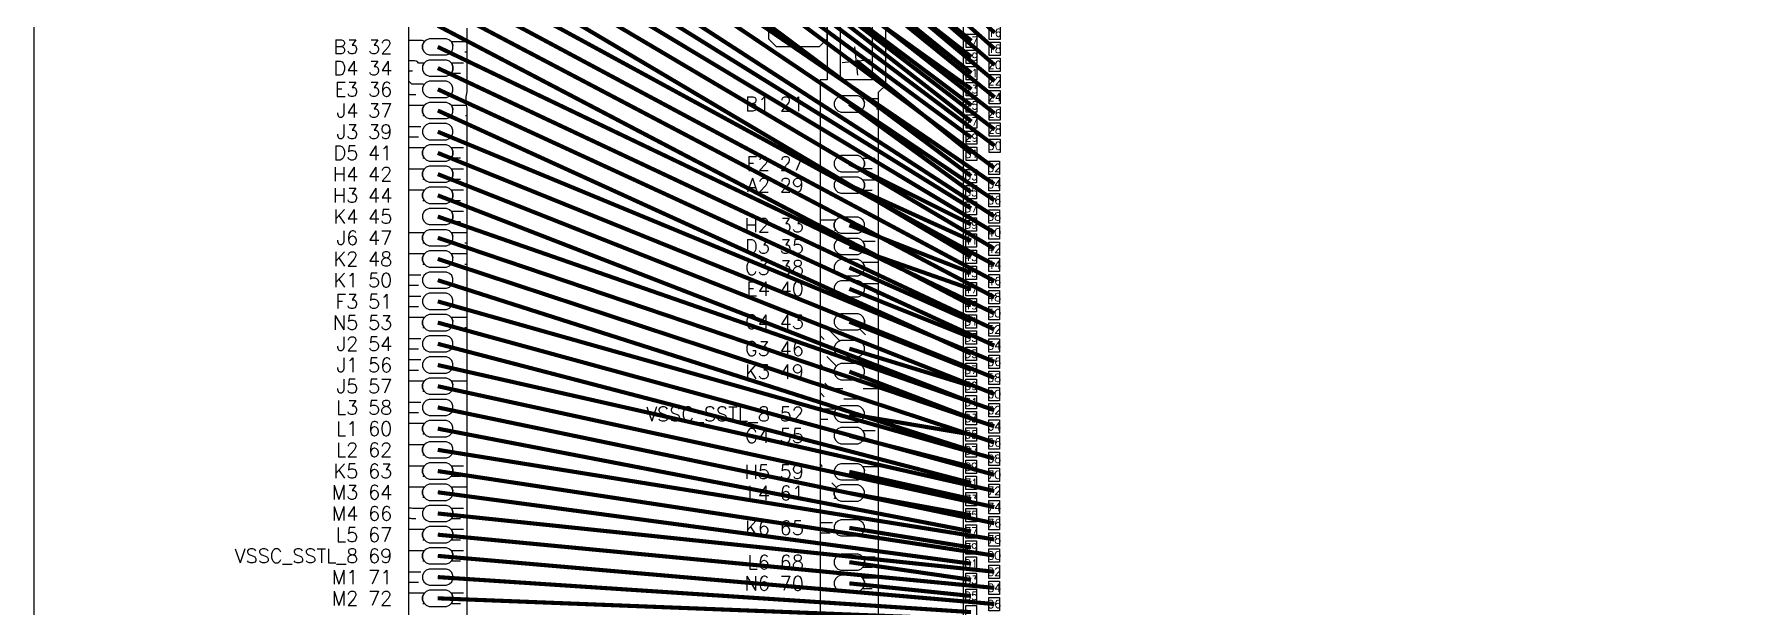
# Model space of a CAD drawing. Extents: x -8.5 to 8.5, y -8.5 to 8.5.
# Drawn here: x -8.5 to -0.1, y -0.02 to 2.83 of the extents above; entities that cross this region are included whole.
import ezdxf
from ezdxf.enums import TextEntityAlignment as Align

# ---------------------------------------------------------------- set-up
doc = ezdxf.new("R2010")
doc.units = 0
doc.header["$MEASUREMENT"] = 0
doc.linetypes.add('DASHED', pattern=[0.03, 0.015, -0.015])
for name, color, linetype in [('COPPER', 40, 'CONTINUOUS'), ('DIE_1', 5, 'CONTINUOUS'), ('DIE_PAD_1', 7, 'CONTINUOUS'), ('DIE_PAD_TEXT_1', 5, 'CONTINUOUS'), ('DIE_TEXT_1', 5, 'CONTINUOUS'), ('FINGER_PAD_1', 7, 'CONTINUOUS'), ('FINGER_TEXT_1', 4, 'CONTINUOUS'), ('RING_5', 1, 'CONTINUOUS'), ('TOPSOLDERMASK', 4, 'CONTINUOUS'), ('WIRE_TIER_1', 3, 'CONTINUOUS'), ('WIRE_TIER_2', 1, 'CONTINUOUS'), ('WIRE_TIER_3', 6, 'CONTINUOUS')]:
    doc.layers.add(name, color=color, linetype=linetype)
doc.styles.add('FONT0', font='romans', dxfattribs={"height": 1})

# ---------------------------------------------------------------- blocks, each defined once
blk = doc.blocks.new('FINGER-100X250OBR_1')
at = {"layer": 'FINGER_PAD_1', "flags": 128}
blk.add_lwpolyline([(0.00795, 0.07499), (-0.00795, 0.07499), (-0.02265, 0.0689), (-0.0339, 0.05765), (-0.03999, 0.04295), (-0.04, 0.035), (-0.04, -0.035), (-0.03999, -0.04295), (-0.0339, -0.05765), (-0.02265, -0.0689), (-0.00795, -0.07499), (0.00795, -0.07499), (0.02265, -0.0689), (0.0339, -0.05765), (0.03999, -0.04295), (0.04, -0.035), (0.04, 0.035), (0.03999, 0.04295), (0.0339, 0.05765), (0.02265, 0.0689)], close=True, dxfattribs=at)
blk = doc.blocks.new('WIRE_TIER_1')
at = {"layer": 'WIRE_TIER_1', "flags": 128}
for points in [[(0.04999, 0.04999), (-0.04999, -0.04998)], [(-0.04998, 0.04999), (0.04997, -0.04999)]]:
    blk.add_lwpolyline(points, dxfattribs=at)

msp = doc.modelspace()

# ---------------------------------------------------------------- linework, layer by layer
at = {"layer": 'COPPER', "linetype": 'DASHED', "ltscale": 2, "flags": 128}
for points in [[(-6.57902, 2.79332), (-6.64667, 2.79332), (-6.64667, 2.74332), (-6.5887, 2.74332), (-6.58259, 2.73924), (-6.57303, 2.73734), (-6.56821, 2.73734), (-6.57055, 2.73968), (-6.57664, 2.75438), (-6.57664, 2.77028), (-6.57055, 2.78498), (-6.56626, 2.78927), (-6.56946, 2.79141), (-6.57902, 2.79331)], [(-6.35667, 2.78737), (-6.35672, 2.78732), (-6.4351, 2.78733), (-6.43275, 2.78498), (-6.42666, 2.77028), (-6.42666, 2.75438), (-6.43275, 2.73968), (-6.4351, 2.73733), (-6.35667, 2.73734), (-6.35667, 2.75049), (-6.35666, 2.75052), (-6.35666, 2.77414), (-6.35667, 2.77417)], [(-6.61769, 2.69332), (-6.64667, 2.69332), (-6.64668, 2.64332), (-6.62803, 2.64332), (-6.62432, 2.63961), (-6.61621, 2.63419), (-6.60665, 2.63229), (-6.56821, 2.63229), (-6.57055, 2.63463), (-6.57664, 2.64933), (-6.57664, 2.66523), (-6.57055, 2.67993), (-6.56821, 2.68227), (-6.59631, 2.68227), (-6.6, 2.68596), (-6.60002, 2.68599), (-6.60813, 2.69141), (-6.61769, 2.69331)], [(-6.4351, 2.68228), (-6.43275, 2.67993), (-6.42666, 2.66523), (-6.42666, 2.64933), (-6.43275, 2.63463), (-6.4351, 2.63228), (-6.35667, 2.63229), (-6.35667, 2.6454), (-6.35666, 2.64547), (-6.35666, 2.66909), (-6.35667, 2.66915), (-6.35667, 2.68227)], [(-6.64668, 2.59144), (-6.64668, 2.52815), (-6.64493, 2.52772), (-6.64251, 2.52736), (-6.64006, 2.52724), (-6.56821, 2.52723), (-6.57056, 2.52958), (-6.57665, 2.54428), (-6.57665, 2.56018), (-6.57056, 2.57488), (-6.56821, 2.57723), (-6.62972, 2.57722), (-6.63838, 2.58588), (-6.63848, 2.58599), (-6.6403, 2.58764), (-6.64227, 2.5891), (-6.64437, 2.59036), (-6.64659, 2.59141)], [(-6.56822, 2.47218), (-6.64669, 2.47217), (-6.64669, 2.42219), (-6.56822, 2.42218), (-6.57057, 2.42453), (-6.57666, 2.43923), (-6.57666, 2.45513), (-6.57057, 2.46983)], [(-6.35933, 2.47234), (-6.43519, 2.47225), (-6.43277, 2.46983), (-6.42668, 2.45513), (-6.42668, 2.43923), (-6.43277, 2.42453), (-6.43503, 2.42227), (-6.35669, 2.42236), (-6.35669, 2.43531), (-6.35668, 2.43537), (-6.35668, 2.45899)], [(-4.32, 2.50469), (-4.39844, 2.50469), (-4.3961, 2.50235), (-4.39001, 2.48765), (-4.39001, 2.47175), (-4.3961, 2.45705), (-4.39844, 2.45471), (-4.32, 2.45471)], [(-6.64669, 2.36713), (-6.6467, 2.31713), (-6.56824, 2.31714), (-6.57058, 2.31948), (-6.57667, 2.33418), (-6.57667, 2.35008), (-6.57058, 2.36478), (-6.56824, 2.36712)], [(-6.56823, 2.26208), (-6.6467, 2.26207), (-6.6467, 2.21209), (-6.56823, 2.21208), (-6.57058, 2.21443), (-6.57667, 2.22913), (-6.57667, 2.24503), (-6.57058, 2.25973)], [(-6.43513, 2.26208), (-6.43278, 2.25973), (-6.42669, 2.24503), (-6.42669, 2.22913), (-6.43278, 2.21443), (-6.43513, 2.21208), (-6.3567, 2.21208), (-6.3567, 2.2252), (-6.35669, 2.22527), (-6.35669, 2.24889), (-6.3567, 2.24896), (-6.3567, 2.26208)], [(-4.39845, 2.20928), (-4.3961, 2.20693), (-4.39001, 2.19223), (-4.39001, 2.17633), (-4.3961, 2.16163), (-4.39845, 2.15928), (-4.32, 2.15929), (-4.32, 2.20927)], [(-6.56824, 2.15703), (-6.64671, 2.15702), (-6.64671, 2.10704), (-6.56824, 2.10703), (-6.57059, 2.10938), (-6.57668, 2.12408), (-6.57668, 2.13998), (-6.57059, 2.15468)], [(-6.43514, 2.15703), (-6.43279, 2.15468), (-6.4267, 2.13998), (-6.4267, 2.12408), (-6.43279, 2.10938), (-6.43514, 2.10703), (-6.35671, 2.10703), (-6.35671, 2.12016), (-6.3567, 2.12022), (-6.3567, 2.14384), (-6.35671, 2.14389), (-6.35671, 2.15703)], [(-4.39845, 2.10222), (-4.3961, 2.09987), (-4.39001, 2.08517), (-4.39001, 2.06927), (-4.3961, 2.05457), (-4.39845, 2.05222), (-4.32, 2.05223), (-4.32, 2.10221)], [(-6.56825, 2.05198), (-6.64671, 2.05198), (-6.64672, 2.00198), (-6.56825, 2.00198), (-6.5706, 2.00433), (-6.57669, 2.01903), (-6.57669, 2.03493), (-6.5706, 2.04963)], [(-6.43515, 2.05198), (-6.4328, 2.04963), (-6.42671, 2.03493), (-6.42671, 2.01903), (-6.4328, 2.00433), (-6.43515, 2.00198), (-6.35672, 2.00198), (-6.35672, 2.01513), (-6.35671, 2.01517), (-6.35671, 2.03879), (-6.35672, 2.03882), (-6.35672, 2.05198)], [(-6.43512, 1.9469), (-6.4328, 1.94458), (-6.42671, 1.92988), (-6.42671, 1.91398), (-6.4328, 1.89928), (-6.43515, 1.89693), (-6.35672, 1.89691), (-6.35672, 1.91005), (-6.35671, 1.91012), (-6.35671, 1.93374), (-6.35672, 1.93381), (-6.35672, 1.94688)], [(-4.53155, 1.90405), (-4.61, 1.90404), (-4.61, 1.85406), (-4.53155, 1.85405), (-4.5339, 1.8564), (-4.53999, 1.8711), (-4.53999, 1.887), (-4.5339, 1.9017)], [(-6.56826, 1.84188), (-6.64673, 1.84187), (-6.64673, 1.79189), (-6.56826, 1.79188), (-6.57061, 1.79423), (-6.5767, 1.80893), (-6.5767, 1.82483), (-6.57061, 1.83953)], [(-6.35673, 1.84187), (-6.43515, 1.84187), (-6.43281, 1.83953), (-6.42672, 1.82483), (-6.42672, 1.80893), (-6.43281, 1.79423), (-6.43515, 1.79189), (-6.35673, 1.79189), (-6.35673, 1.80501), (-6.35672, 1.80507), (-6.35672, 1.82869), (-6.35673, 1.82874)], [(-4.39845, 1.799), (-4.3961, 1.79665), (-4.39001, 1.78195), (-4.39001, 1.76605), (-4.3961, 1.75135), (-4.39845, 1.749), (-4.32, 1.749), (-4.32, 1.799)], [(-6.56827, 1.73683), (-6.64673, 1.73682), (-6.64674, 1.68684), (-6.56827, 1.68683), (-6.57062, 1.68918), (-6.57671, 1.70388), (-6.57671, 1.71978), (-6.57062, 1.73448)], [(-6.35674, 1.73683), (-6.43516, 1.73682), (-6.43282, 1.73448), (-6.42673, 1.71978), (-6.42673, 1.70388), (-6.43282, 1.68918), (-6.43516, 1.68684), (-6.35674, 1.68683), (-6.35674, 1.69998), (-6.35673, 1.70002), (-6.35673, 1.72364), (-6.35674, 1.72367)], [(-4.32, 1.69394), (-4.39844, 1.69394), (-4.3961, 1.6916), (-4.39001, 1.6769), (-4.39001, 1.661), (-4.3961, 1.6463), (-4.39844, 1.64396), (-4.32, 1.64396)], [(-6.64674, 1.63177), (-6.64674, 1.58179), (-6.56828, 1.58179), (-6.57062, 1.58413), (-6.57671, 1.59883), (-6.57671, 1.61473), (-6.57062, 1.62943), (-6.56828, 1.63177)], [(-6.64675, 1.52672), (-6.64675, 1.47674), (-6.56829, 1.47674), (-6.57063, 1.47908), (-6.57672, 1.49378), (-6.57672, 1.50968), (-6.57063, 1.52438), (-6.56829, 1.52672)], [(-4.32, 1.5889), (-4.39844, 1.58889), (-4.3961, 1.58655), (-4.39001, 1.57185), (-4.39001, 1.55595), (-4.3961, 1.54125), (-4.39844, 1.53891), (-4.32, 1.5389)], [(-6.56829, 1.42168), (-6.64675, 1.42168), (-6.64676, 1.37168), (-6.56829, 1.37168), (-6.57064, 1.37403), (-6.57673, 1.38873), (-6.57673, 1.40463), (-6.57064, 1.41933)], [(-6.35676, 1.42168), (-6.43518, 1.42167), (-6.43284, 1.41933), (-6.42675, 1.40463), (-6.42675, 1.38873), (-6.43284, 1.37403), (-6.43518, 1.37169), (-6.35676, 1.37168), (-6.35676, 1.38483), (-6.35675, 1.38487), (-6.35675, 1.40849), (-6.35676, 1.40852)], [(-4.61, 1.404), (-4.61, 1.33333), (-4.53999, 1.26332), (-4.53999, 1.27548), (-4.5339, 1.29018), (-4.52265, 1.30143), (-4.51188, 1.30589)], [(-4.39165, 1.41282), (-4.39001, 1.40886), (-4.39001, 1.39296), (-4.3961, 1.37826), (-4.40735, 1.36701), (-4.41382, 1.36433), (-4.32, 1.27051), (-4.32, 1.34117)], [(-6.64676, 1.31662), (-6.64676, 1.26664), (-6.5683, 1.26664), (-6.57064, 1.26898), (-6.57673, 1.28368), (-6.57673, 1.29958), (-6.57064, 1.31428), (-6.5683, 1.31662)], [(-4.61, 1.26257), (-4.61, 1.19189), (-4.55419, 1.13608), (-4.55237, 1.13443), (-4.5504, 1.13297), (-4.5483, 1.13171), (-4.54608, 1.13066), (-4.54377, 1.12983), (-4.54139, 1.12924), (-4.53897, 1.12888), (-4.53652, 1.12876), (-4.53156, 1.12876), (-4.5339, 1.1311), (-4.53999, 1.1458), (-4.53999, 1.1617), (-4.5339, 1.1764), (-4.52887, 1.18143)], [(-6.64677, 1.21157), (-6.64677, 1.16159), (-6.56831, 1.16159), (-6.57065, 1.16393), (-6.57674, 1.17863), (-6.57674, 1.19453), (-6.57065, 1.20923), (-6.56831, 1.21157)], [(-6.56831, 1.10653), (-6.64677, 1.10653), (-6.64678, 1.05653), (-6.56831, 1.05653), (-6.57066, 1.05888), (-6.57675, 1.07358), (-6.57675, 1.08948), (-6.57066, 1.10418)], [(-6.35678, 1.10652), (-6.4352, 1.10652), (-6.43286, 1.10418), (-6.42677, 1.08948), (-6.42677, 1.07358), (-6.43286, 1.05888), (-6.4352, 1.05654), (-6.35678, 1.05654), (-6.35678, 1.06968), (-6.35677, 1.06972), (-6.35677, 1.09334), (-6.35678, 1.09337)], [(-4.61, 1.12112), (-4.61, 1.05045), (-4.58559, 1.02604), (-4.58377, 1.02439), (-4.5818, 1.02293), (-4.5797, 1.02167), (-4.57748, 1.02062), (-4.57517, 1.01979), (-4.57279, 1.0192), (-4.57037, 1.01884), (-4.56792, 1.01872), (-4.32, 1.01871), (-4.32, 1.06871), (-4.55757, 1.0687)], [(-6.64678, 1.00147), (-6.64678, 0.95149), (-6.56833, 0.95149), (-6.57067, 0.95383), (-6.57676, 0.96853), (-6.57676, 0.98443), (-6.57067, 0.99913), (-6.56833, 1.00147)], [(-4.61, 0.97968), (-4.61, 0.91875), (-4.60936, 0.91872), (-4.60936, 0.91871), (-4.53156, 0.91872), (-4.5339, 0.92106), (-4.53999, 0.93576), (-4.53999, 0.95166), (-4.5339, 0.96636), (-4.53156, 0.9687), (-4.59903, 0.96871)], [(-6.56832, 0.89643), (-6.64679, 0.89643), (-6.64679, 0.84643), (-6.56832, 0.84643), (-6.57067, 0.84878), (-6.57676, 0.86348), (-6.57676, 0.87938), (-6.57067, 0.89408)], [(-4.39845, 0.86135), (-4.3961, 0.859), (-4.39001, 0.8443), (-4.39001, 0.8284), (-4.3961, 0.8137), (-4.39845, 0.81135), (-4.32, 0.81136), (-4.32, 0.86134)], [(-6.56833, 0.79138), (-6.64679, 0.79138), (-6.6468, 0.74138), (-6.56833, 0.74138), (-6.57068, 0.74373), (-6.57677, 0.75843), (-6.57677, 0.77433), (-6.57068, 0.78903)], [(-6.56834, 0.68633), (-6.6468, 0.68633), (-6.6468, 0.63633), (-6.56834, 0.63633), (-6.57069, 0.63868), (-6.57678, 0.65338), (-6.57678, 0.66928), (-6.57069, 0.68398)], [(-6.43524, 0.68633), (-6.43289, 0.68398), (-6.4268, 0.66928), (-6.4268, 0.65338), (-6.43289, 0.63868), (-6.43524, 0.63633), (-6.3568, 0.63634), (-6.3568, 0.6495), (-6.3568, 0.68632)], [(-4.61, 0.69683), (-4.61, 0.59072), (-4.55406, 0.53477), (-4.55224, 0.53312), (-4.55027, 0.53166), (-4.54817, 0.5304), (-4.54595, 0.52935), (-4.54364, 0.52852), (-4.54126, 0.52793), (-4.53884, 0.52757), (-4.53639, 0.52745), (-4.53156, 0.52745), (-4.5339, 0.52979), (-4.53999, 0.54449), (-4.53999, 0.56039), (-4.5339, 0.57509), (-4.5288, 0.58019), (-4.575, 0.62638), (-4.57501, 0.6513), (-4.575, 0.65149), (-4.57513, 0.65394), (-4.57549, 0.65636), (-4.57608, 0.65874), (-4.57691, 0.66105), (-4.57796, 0.66327), (-4.57922, 0.66537), (-4.58068, 0.66734), (-4.58233, 0.66916)], [(-4.32, 0.68249), (-4.39844, 0.68248), (-4.3961, 0.68014), (-4.39001, 0.66544), (-4.39001, 0.64954), (-4.3961, 0.63484), (-4.39844, 0.6325), (-4.32, 0.63249)], [(-6.56834, 0.58128), (-6.64681, 0.58128), (-6.64681, 0.53128), (-6.56834, 0.53128), (-6.57069, 0.53363), (-6.57678, 0.54833), (-6.57678, 0.56423), (-6.57069, 0.57893)], [(-6.35681, 0.58128), (-6.43523, 0.58127), (-6.43289, 0.57893), (-6.4268, 0.56423), (-6.4268, 0.54833), (-6.43289, 0.53363), (-6.43523, 0.53129), (-6.35681, 0.53128), (-6.35681, 0.54441), (-6.3568, 0.54447), (-6.3568, 0.56809), (-6.35681, 0.56814)], [(-6.63286, 0.47729), (-6.64681, 0.47729), (-6.64682, 0.42729), (-6.63708, 0.42729), (-6.6318, 0.42624), (-6.56836, 0.42624), (-6.5707, 0.42858), (-6.57679, 0.44328), (-6.57679, 0.45918), (-6.5707, 0.47388), (-6.56836, 0.47622), (-6.62753, 0.47622), (-6.63286, 0.47728)], [(-6.43525, 0.47623), (-6.4329, 0.47388), (-6.42681, 0.45918), (-6.42681, 0.44328), (-6.4329, 0.42858), (-6.43525, 0.42623), (-6.35682, 0.42623), (-6.35682, 0.43938), (-6.35681, 0.43942), (-6.35681, 0.46304), (-6.35682, 0.46307), (-6.35682, 0.47623)], [(-6.56836, 0.37118), (-6.64682, 0.37117), (-6.64682, 0.32119), (-6.56836, 0.32118), (-6.57071, 0.32353), (-6.5768, 0.33823), (-6.5768, 0.35413), (-6.57071, 0.36883)], [(-6.43526, 0.37118), (-6.43291, 0.36883), (-6.42682, 0.35413), (-6.42682, 0.33823), (-6.43291, 0.32353), (-6.43526, 0.32118), (-6.35682, 0.32119), (-6.35682, 0.33435), (-6.35682, 0.37117)], [(-4.61, 0.40495), (-4.61, 0.35495), (-4.53156, 0.35496), (-4.5339, 0.3573), (-4.53999, 0.372), (-4.53999, 0.3879), (-4.5339, 0.4026), (-4.53156, 0.40494)], [(-6.56836, 0.26613), (-6.64683, 0.26612), (-6.64683, 0.21614), (-6.56836, 0.21613), (-6.57071, 0.21848), (-6.5768, 0.23318), (-6.5768, 0.24908), (-6.57071, 0.26378)], [(-6.43525, 0.26612), (-6.43291, 0.26378), (-6.42682, 0.24908), (-6.42682, 0.23318), (-6.43291, 0.21848), (-6.43525, 0.21614), (-6.35683, 0.21615), (-6.35683, 0.22927), (-6.35682, 0.22932), (-6.35682, 0.25294), (-6.35683, 0.25299), (-6.35683, 0.26611)], [(-4.39845, 0.2351), (-4.3961, 0.23275), (-4.39001, 0.21805), (-4.39001, 0.20215), (-4.3961, 0.18745), (-4.39845, 0.1851), (-4.32, 0.18511), (-4.32, 0.23509)], [(-6.64683, 0.16107), (-6.64684, 0.11109), (-6.56838, 0.11109), (-6.57072, 0.11343), (-6.57681, 0.12813), (-6.57681, 0.14403), (-6.57072, 0.15873), (-6.56838, 0.16107)], [(-4.39845, 0.13005), (-4.3961, 0.1277), (-4.39001, 0.113), (-4.39001, 0.0971), (-4.3961, 0.0824), (-4.39845, 0.08005), (-4.32, 0.08006), (-4.32, 0.13004)], [(-6.56838, 0.05603), (-6.64684, 0.05603), (-6.64684, 0.00603), (-6.56838, 0.00603), (-6.57073, 0.00838), (-6.57682, 0.02308), (-6.57682, 0.03898), (-6.57073, 0.05368)], [(-6.43528, 0.05603), (-6.43293, 0.05368), (-6.42684, 0.03898), (-6.42684, 0.02308), (-6.43293, 0.00838), (-6.43528, 0.00603), (-6.35684, 0.00604), (-6.35684, 0.0192), (-6.35684, 0.05602)]]:
    msp.add_lwpolyline(points, close=True, dxfattribs=at)
at = {"layer": 'DIE_1', "flags": 128}
msp.add_lwpolyline([(-3.9, -3.9), (-3.9, 3.9), (3.9, 3.9), (3.9, -3.9)], close=True, dxfattribs=at)
at = {"layer": 'DIE_PAD_1', "flags": 128}
for points in [[(-3.77236, 2.7997), (-3.77236, 2.8657), (-3.71936, 2.8657), (-3.71936, 2.7997)], [(-3.88736, 2.7597), (-3.88736, 2.8257), (-3.83436, 2.8257), (-3.83436, 2.7597)], [(-3.77236, 2.7197), (-3.77236, 2.7857), (-3.71936, 2.7857), (-3.71936, 2.7197)], [(-3.88736, 2.6797), (-3.88736, 2.7457), (-3.83436, 2.7457), (-3.83436, 2.6797)], [(-3.77236, 2.6397), (-3.77236, 2.7057), (-3.71936, 2.7057), (-3.71936, 2.6397)], [(-3.88736, 2.5997), (-3.88736, 2.6657), (-3.83436, 2.6657), (-3.83436, 2.5997)], [(-3.77236, 2.5597), (-3.77236, 2.6257), (-3.71936, 2.6257), (-3.71936, 2.5597)], [(-3.88736, 2.5197), (-3.88736, 2.5857), (-3.83436, 2.5857), (-3.83436, 2.5197)], [(-3.77236, 2.4797), (-3.77236, 2.5457), (-3.71936, 2.5457), (-3.71936, 2.4797)], [(-3.88736, 2.4397), (-3.88736, 2.5057), (-3.83436, 2.5057), (-3.83436, 2.4397)], [(-3.77236, 2.3997), (-3.77236, 2.4657), (-3.71936, 2.4657), (-3.71936, 2.3997)], [(-3.88736, 2.3597), (-3.88736, 2.4257), (-3.83436, 2.4257), (-3.83436, 2.3597)], [(-3.77236, 2.3197), (-3.77236, 2.3857), (-3.71936, 2.3857), (-3.71936, 2.3197)], [(-3.88736, 2.2797), (-3.88736, 2.3457), (-3.83436, 2.3457), (-3.83436, 2.2797)], [(-3.77236, 2.2397), (-3.77236, 2.3057), (-3.71936, 2.3057), (-3.71936, 2.2397)], [(-3.88736, 2.1997), (-3.88736, 2.2657), (-3.83436, 2.2657), (-3.83436, 2.1997)], [(-3.77425, 2.1297), (-3.77425, 2.1957), (-3.72125, 2.1957), (-3.72125, 2.1297)], [(-3.88925, 2.0897), (-3.88925, 2.1557), (-3.83625, 2.1557), (-3.83625, 2.0897)], [(-3.77425, 2.0497), (-3.77425, 2.1157), (-3.72125, 2.1157), (-3.72125, 2.0497)], [(-3.88925, 2.0097), (-3.88925, 2.0757), (-3.83625, 2.0757), (-3.83625, 2.0097)], [(-3.77425, 1.9697), (-3.77425, 2.0357), (-3.72125, 2.0357), (-3.72125, 1.9697)], [(-3.88925, 1.9297), (-3.88925, 1.9957), (-3.83625, 1.9957), (-3.83625, 1.9297)], [(-3.77425, 1.8897), (-3.77425, 1.9557), (-3.72125, 1.9557), (-3.72125, 1.8897)], [(-3.88925, 1.8497), (-3.88925, 1.9157), (-3.83625, 1.9157), (-3.83625, 1.8497)], [(-3.77425, 1.8097), (-3.77425, 1.8757), (-3.72125, 1.8757), (-3.72125, 1.8097)], [(-3.88925, 1.7697), (-3.88925, 1.8357), (-3.83625, 1.8357), (-3.83625, 1.7697)], [(-3.77425, 1.7297), (-3.77425, 1.7957), (-3.72125, 1.7957), (-3.72125, 1.7297)], [(-3.88925, 1.6897), (-3.88925, 1.7557), (-3.83625, 1.7557), (-3.83625, 1.6897)], [(-3.77425, 1.6497), (-3.77425, 1.7157), (-3.72125, 1.7157), (-3.72125, 1.6497)], [(-3.88925, 1.6097), (-3.88925, 1.6757), (-3.83625, 1.6757), (-3.83625, 1.6097)], [(-3.77425, 1.5697), (-3.77425, 1.6357), (-3.72125, 1.6357), (-3.72125, 1.5697)], [(-3.88925, 1.5297), (-3.88925, 1.5957), (-3.83625, 1.5957), (-3.83625, 1.5297)], [(-3.88925, 1.4497), (-3.88925, 1.5157), (-3.83625, 1.5157), (-3.83625, 1.4497)], [(-3.77425, 1.4897), (-3.77425, 1.5557), (-3.72125, 1.5557), (-3.72125, 1.4897)], [(-3.88925, 1.3697), (-3.88925, 1.4357), (-3.83625, 1.4357), (-3.83625, 1.3697)], [(-3.77425, 1.4097), (-3.77425, 1.4757), (-3.72125, 1.4757), (-3.72125, 1.4097)], [(-3.88925, 1.2897), (-3.88925, 1.3557), (-3.83625, 1.3557), (-3.83625, 1.2897)], [(-3.77425, 1.3297), (-3.77425, 1.3957), (-3.72125, 1.3957), (-3.72125, 1.3297)], [(-3.88925, 1.2097), (-3.88925, 1.2757), (-3.83625, 1.2757), (-3.83625, 1.2097)], [(-3.77425, 1.2497), (-3.77425, 1.3157), (-3.72125, 1.3157), (-3.72125, 1.2497)], [(-3.88925, 1.1297), (-3.88925, 1.1957), (-3.83625, 1.1957), (-3.83625, 1.1297)], [(-3.77425, 1.1697), (-3.77425, 1.2357), (-3.72125, 1.2357), (-3.72125, 1.1697)], [(-3.88925, 1.0497), (-3.88925, 1.1157), (-3.83625, 1.1157), (-3.83625, 1.0497)], [(-3.77425, 1.0897), (-3.77425, 1.1557), (-3.72125, 1.1557), (-3.72125, 1.0897)], [(-3.88925, 0.9697), (-3.88925, 1.0357), (-3.83625, 1.0357), (-3.83625, 0.9697)], [(-3.77425, 1.0097), (-3.77425, 1.0757), (-3.72125, 1.0757), (-3.72125, 1.0097)], [(-3.88925, 0.8897), (-3.88925, 0.9557), (-3.83625, 0.9557), (-3.83625, 0.8897)], [(-3.77425, 0.9297), (-3.77425, 0.9957), (-3.72125, 0.9957), (-3.72125, 0.9297)], [(-3.88925, 0.8097), (-3.88925, 0.8757), (-3.83625, 0.8757), (-3.83625, 0.8097)], [(-3.77425, 0.8497), (-3.77425, 0.9157), (-3.72125, 0.9157), (-3.72125, 0.8497)], [(-3.88925, 0.7297), (-3.88925, 0.7957), (-3.83625, 0.7957), (-3.83625, 0.7297)], [(-3.77425, 0.7697), (-3.77425, 0.8357), (-3.72125, 0.8357), (-3.72125, 0.7697)], [(-3.88925, 0.6497), (-3.88925, 0.7157), (-3.83625, 0.7157), (-3.83625, 0.6497)], [(-3.77425, 0.6897), (-3.77425, 0.7557), (-3.72125, 0.7557), (-3.72125, 0.6897)], [(-3.77425, 0.6097), (-3.77425, 0.6757), (-3.72125, 0.6757), (-3.72125, 0.6097)], [(-3.88925, 0.5697), (-3.88925, 0.6357), (-3.83625, 0.6357), (-3.83625, 0.5697)], [(-3.77425, 0.5297), (-3.77425, 0.5957), (-3.72125, 0.5957), (-3.72125, 0.5297)], [(-3.88925, 0.4897), (-3.88925, 0.5557), (-3.83625, 0.5557), (-3.83625, 0.4897)], [(-3.77425, 0.4497), (-3.77425, 0.5157), (-3.72125, 0.5157), (-3.72125, 0.4497)], [(-3.88925, 0.4097), (-3.88925, 0.4757), (-3.83625, 0.4757), (-3.83625, 0.4097)], [(-3.77425, 0.3697), (-3.77425, 0.4357), (-3.72125, 0.4357), (-3.72125, 0.3697)], [(-3.88925, 0.3297), (-3.88925, 0.3957), (-3.83625, 0.3957), (-3.83625, 0.3297)], [(-3.77425, 0.2897), (-3.77425, 0.3557), (-3.72125, 0.3557), (-3.72125, 0.2897)], [(-3.88925, 0.2497), (-3.88925, 0.3157), (-3.83625, 0.3157), (-3.83625, 0.2497)], [(-3.77425, 0.2097), (-3.77425, 0.2757), (-3.72125, 0.2757), (-3.72125, 0.2097)], [(-3.88925, 0.1697), (-3.88925, 0.2357), (-3.83625, 0.2357), (-3.83625, 0.1697)], [(-3.77425, 0.1297), (-3.77425, 0.1957), (-3.72125, 0.1957), (-3.72125, 0.1297)], [(-3.88925, 0.0897), (-3.88925, 0.1557), (-3.83625, 0.1557), (-3.83625, 0.0897)], [(-3.77425, 0.0497), (-3.77425, 0.1157), (-3.72125, 0.1157), (-3.72125, 0.0497)], [(-3.88925, 0.0097), (-3.88925, 0.0757), (-3.83625, 0.0757), (-3.83625, 0.0097)], [(-3.77425, -0.0303), (-3.77425, 0.0357), (-3.72125, 0.0357), (-3.72125, -0.0303)], [(-3.88925, -0.0703), (-3.88925, -0.0043), (-3.83625, -0.0043), (-3.83625, -0.0703)]]:
    msp.add_lwpolyline(points, close=True, dxfattribs=at)
at = {"layer": 'DIE_TEXT_1'}
msp.add_lwpolyline([(-8.5, -8.5), (8.5, -8.5), (8.5, 8.5), (-8.5, 8.5), (-8.5, -8.5)], dxfattribs=at)
at = {"layer": 'RING_5', "flags": 128}
msp.add_lwpolyline([(3.2, 4.51), (-4.15267, 4.51), (-4.51, 4.15267), (-4.51, 2.6), (-4.35, 2.6), (-4.35, 4.0864), (-4.0864, 4.35), (3.2, 4.35)], close=True, dxfattribs=at)
at = {"layer": 'TOPSOLDERMASK', "flags": 128}
for points in [[(-4.865, 3.98397), (-4.865, 2.80269), (-4.82694, 2.76463), (-4.61306, 2.76463), (-4.575, 2.80269), (-4.575, 4.17958), (-4.575, 2.5997), (-4.61, 2.5997), (-4.61, 0.85744), (-4.60908, 0.85282), (-4.60908, 0.85274), (-4.60999, 0.84816), (-4.60999, 0.82454), (-4.60908, 0.81996), (-4.60908, 0.81834), (-4.61, 0.81372), (-4.61, -0.76978)], [(-4.32, -0.14635), (-4.32, 2.53806), (-4.285, 2.57306), (-4.285, 4.05946)], [(-6.6466, 3.82778), (-6.6471, -4.03837)], [(-6.35685, -0.06216), (-6.35684, 0.0192), (-6.35684, 0.01922), (-6.35684, 0.04284), (-6.35684, 0.04285), (-6.35684, 0.12423), (-6.35683, 0.12427), (-6.35683, 0.14789), (-6.35684, 0.14792), (-6.35683, 0.22927), (-6.35682, 0.22932), (-6.35682, 0.25294), (-6.35683, 0.25299), (-6.35682, 0.33435), (-6.35682, 0.33437), (-6.35682, 0.35799), (-6.35682, 0.358), (-6.35682, 0.43938), (-6.35681, 0.43942), (-6.35681, 0.46304), (-6.35682, 0.46307), (-6.35681, 0.54441), (-6.3568, 0.54447), (-6.3568, 0.56809), (-6.35681, 0.56814), (-6.3568, 0.6495), (-6.3568, 0.64952), (-6.3568, 0.67314), (-6.3568, 0.67315), (-6.3568, 0.75453), (-6.35679, 0.75457), (-6.35679, 0.77819), (-6.3568, 0.77822), (-6.35679, 0.85956), (-6.35678, 0.85962), (-6.35678, 0.88324), (-6.35679, 0.88329), (-6.35678, 0.96465), (-6.35678, 0.96467), (-6.35678, 0.98829), (-6.35678, 0.9883), (-6.35678, 1.06968), (-6.35677, 1.06972), (-6.35677, 1.09334), (-6.35678, 1.09337), (-6.35677, 1.17471), (-6.35676, 1.17477), (-6.35676, 1.19839), (-6.35677, 1.19844), (-6.35676, 1.27975), (-6.35675, 1.27982), (-6.35675, 1.30344), (-6.35676, 1.3035), (-6.35676, 1.38483), (-6.35675, 1.38487), (-6.35675, 1.40849), (-6.35676, 1.40852), (-6.35675, 1.48986), (-6.35674, 1.48992), (-6.35674, 1.51354), (-6.35675, 1.51359), (-6.35674, 1.5949), (-6.35673, 1.59497), (-6.35673, 1.61859), (-6.35674, 1.61866), (-6.35674, 1.69998), (-6.35673, 1.70002), (-6.35673, 1.72364), (-6.35674, 1.72367), (-6.35673, 1.80501), (-6.35672, 1.80507), (-6.35672, 1.82869), (-6.35673, 1.82874), (-6.35672, 1.91005), (-6.35671, 1.91012), (-6.35671, 1.93374), (-6.35672, 1.93381), (-6.35672, 2.01513), (-6.35671, 2.01517), (-6.35671, 2.03879), (-6.35672, 2.03882), (-6.35671, 2.12016), (-6.3567, 2.12022), (-6.3567, 2.14384), (-6.35671, 2.14389), (-6.3567, 2.2252), (-6.35669, 2.22527), (-6.35669, 2.24889), (-6.3567, 2.24896), (-6.3567, 2.33028), (-6.35669, 2.33032), (-6.35669, 2.35394), (-6.3567, 2.35397), (-6.35669, 2.43531), (-6.35668, 2.43537), (-6.35668, 2.45899), (-6.36129, 2.48218), (-6.36163, 2.483), (-6.36163, 2.51502), (-6.35668, 2.53988), (-6.35668, 2.54037), (-6.35667, 2.54042), (-6.35667, 2.56404), (-6.35668, 2.56408), (-6.35667, 2.6454), (-6.35666, 2.64547), (-6.35666, 2.66909), (-6.35667, 2.66915), (-6.35667, 2.75049), (-6.35666, 2.75052), (-6.35666, 2.77414), (-6.35667, 2.77417), (-6.35666, 2.85552)]]:
    msp.add_lwpolyline(points, dxfattribs=at)
at = {"layer": 'WIRE_TIER_1', "const_width": 0.0203}
for points in [[(-3.86086, 2.7927), (-5.34, 3.98744)], [(-3.86086, 2.5527), (-5.34, 3.61275)], [(-3.86086, 2.3127), (-5.34, 3.40521)], [(-3.86086, 2.6327), (-4.72, 3.32766)], [(-3.86086, 2.7127), (-4.43, 3.15706)], [(-3.86086, 2.3927), (-4.72, 3.06357)], [(-3.86086, 2.4727), (-4.43, 2.89917)], [(-3.86086, 2.2327), (-4.43, 2.69259)], [(-3.86275, 2.0427), (-4.465, 2.4797)], [(-3.86275, 1.8827), (-4.465, 2.18428)], [(-3.86275, 1.8027), (-4.465, 2.07722)], [(-3.86275, 1.6427), (-4.465, 1.87905)], [(-3.86275, 1.5627), (-4.465, 1.774)], [(-3.86275, 1.4027), (-4.465, 1.66895)], [(-3.86275, 1.3227), (-4.465, 1.5639)], [(-3.86275, 1.1627), (-4.465, 1.40091)], [(-3.86275, 1.0827), (-4.465, 1.26753)], [(-3.86275, 0.9227), (-4.465, 1.15375)], [(-3.86275, 0.8427), (-4.465, 0.94371)], [(-3.86275, 0.6827), (-4.465, 0.83635)], [(-3.86275, 0.5227), (-4.465, 0.65749)], [(-3.86275, 0.4427), (-4.465, 0.55244)], [(-3.86275, 0.2827), (-4.465, 0.37995)], [(-3.86275, 0.1227), (-4.465, 0.2101)], [(-3.86275, 0.0427), (-4.465, 0.10505)]]:
    msp.add_lwpolyline(points, dxfattribs=at)
at = {"layer": 'WIRE_TIER_2', "const_width": 0.0203}
for points in [[(-3.86275, 2.1227), (-6.47142, 4.07268)], [(-3.86275, 1.9627), (-6.50159, 3.60273)], [(-3.86275, 1.7227), (-6.50161, 3.28758)], [(-3.86275, 1.4827), (-6.50164, 2.86738)], [(-3.86275, 1.2427), (-6.50167, 2.44718)], [(-3.86275, 1.0027), (-6.5017, 2.02698)], [(-3.86275, 0.7627), (-6.50172, 1.60678)], [(-3.86275, 0.6027), (-6.50174, 1.29163)], [(-3.86275, 0.3627), (-6.50177, 0.87143)], [(-3.86275, 0.2027), (-6.50179, 0.55628)], [(-3.86275, -0.0373), (-6.50182, 0.13608)]]:
    msp.add_lwpolyline(points, dxfattribs=at)
at = {"layer": 'WIRE_TIER_3', "const_width": 0.0203}
for points in [[(-3.74586, 2.8327), (-6.23916, 5.09768)], [(-3.74586, 2.7527), (-6.29641, 5.0096)], [(-3.74586, 2.6727), (-6.35366, 4.92152)], [(-3.74586, 2.5927), (-6.41091, 4.83344)], [(-3.74586, 2.5127), (-6.47832, 4.72973)], [(-3.74586, 2.4327), (-6.47142, 4.56815)], [(-3.74586, 2.3527), (-6.47142, 4.44366)], [(-3.74586, 2.2727), (-6.47142, 4.32402)], [(-3.74775, 2.1627), (-6.47142, 4.19736)], [(-3.74775, 2.0827), (-6.47142, 3.94563)], [(-3.74775, 2.0027), (-6.47142, 3.84058)], [(-3.74775, 1.9227), (-6.50159, 3.70778)], [(-3.74775, 1.8427), (-6.5016, 3.49768)], [(-3.74775, 1.7627), (-6.50161, 3.39263)], [(-3.74775, 1.6827), (-6.50162, 3.18253)], [(-3.74775, 1.6027), (-6.50163, 3.07748)], [(-3.74775, 1.5227), (-6.50163, 2.97243)], [(-3.74775, 1.4427), (-6.50165, 2.76233)], [(-3.74775, 1.3627), (-6.50165, 2.65728)], [(-3.74775, 1.2827), (-6.50166, 2.55223)], [(-3.74775, 1.2027), (-6.50168, 2.34213)], [(-3.74775, 1.1227), (-6.50168, 2.23708)], [(-3.74775, 1.0427), (-6.50169, 2.13203)], [(-3.74775, 0.9627), (-6.5017, 1.92193)], [(-3.74775, 0.8827), (-6.50171, 1.81688)], [(-3.74775, 0.8027), (-6.50172, 1.71183)], [(-3.74775, 0.7227), (-6.50173, 1.50173)], [(-3.74775, 0.6427), (-6.50174, 1.39668)], [(-3.74775, 0.5627), (-6.50175, 1.18658)], [(-3.74775, 0.4827), (-6.50176, 1.08153)], [(-3.74775, 0.4027), (-6.50177, 0.97648)], [(-3.74775, 0.3227), (-6.50178, 0.76638)], [(-3.74775, 0.2427), (-6.50179, 0.66133)], [(-3.74775, 0.1627), (-6.5018, 0.45123)], [(-3.74775, 0.0827), (-6.50181, 0.34618)], [(-3.74775, 0.0027), (-6.50181, 0.24113)], [(-3.74775, -0.0773), (-6.50183, 0.03103)]]:
    msp.add_lwpolyline(points, dxfattribs=at)

# ---------------------------------------------------------------- block references
at = {"layer": 'FINGER_PAD_1'}
for p, rotation in [((-6.50165, 2.76233), 89.99600000000002), ((-6.50165, 2.65728), 89.99600000000002), ((-6.50166, 2.55223), 89.99600000000002), ((-6.50167, 2.44718), 89.99600000000002), ((-4.465, 2.4797), 90), ((-6.50168, 2.34213), 89.99600000000002), ((-6.50168, 2.23708), 89.99600000000002), ((-4.465, 2.18428), 90), ((-6.50169, 2.13203), 89.99600000000002), ((-4.465, 2.07722), 90), ((-6.5017, 2.02698), 89.99600000000002), ((-6.5017, 1.92193), 89.99600000000002), ((-6.50171, 1.81688), 89.99600000000002), ((-4.465, 1.87905), 90), ((-4.465, 1.774), 90), ((-6.50172, 1.71183), 89.99600000000002), ((-4.465, 1.66895), 90), ((-6.50172, 1.60678), 89.99600000000002), ((-4.465, 1.5639), 90), ((-6.50173, 1.50173), 89.99600000000002), ((-6.50174, 1.39668), 89.99600000000002), ((-4.465, 1.40091), 90), ((-6.50174, 1.29163), 89.99600000000002), ((-4.465, 1.26753), 90), ((-6.50175, 1.18658), 89.99600000000002), ((-4.465, 1.15375), 90), ((-6.50176, 1.08153), 89.99600000000002), ((-6.50177, 0.97648), 89.99600000000002), ((-4.465, 0.94371), 90), ((-6.50177, 0.87143), 89.99600000000002), ((-4.465, 0.83635), 90), ((-6.50178, 0.76638), 89.99600000000002), ((-6.50179, 0.66133), 89.99600000000002), ((-4.465, 0.65749), 90), ((-6.50179, 0.55628), 89.99600000000002), ((-4.465, 0.55244), 90), ((-6.5018, 0.45123), 89.99600000000002), ((-6.50181, 0.34618), 89.99600000000002), ((-4.465, 0.37995), 90), ((-6.50181, 0.24113), 89.99600000000002), ((-6.50182, 0.13608), 89.99600000000002), ((-4.465, 0.2101), 90), ((-4.465, 0.10505), 90), ((-6.50183, 0.03103), 89.99600000000002)]:
    msp.add_blockref('FINGER-100X250OBR_1', p, dxfattribs=dict(at, rotation=rotation))
at = {"layer": 'WIRE_TIER_1', "rotation": 141.06}
msp.add_blockref('WIRE_TIER_1', (-4.43, 2.69259), dxfattribs=at)

# ---------------------------------------------------------------- texts
at = {"layer": 'DIE_PAD_TEXT_1', "style": 'FONT0'}
for s, p in [('17', (-3.86086, 2.7927)), ('16', (-3.74586, 2.8327)), ('19', (-3.86086, 2.7127)), ('20', (-3.74586, 2.6727)), ('18', (-3.74586, 2.7527)), ('21', (-3.86086, 2.6327)), ('22', (-3.74586, 2.5927)), ('23', (-3.86086, 2.5527)), ('24', (-3.74586, 2.5127)), ('25', (-3.86086, 2.4727)), ('26', (-3.74586, 2.4327)), ('27', (-3.86086, 2.3927)), ('28', (-3.74586, 2.3527)), ('29', (-3.86086, 2.3127)), ('30', (-3.74586, 2.2727)), ('31', (-3.86086, 2.2327)), ('33', (-3.86275, 2.1227)), ('32', (-3.74775, 2.1627)), ('34', (-3.74775, 2.0827)), ('35', (-3.86275, 2.0427)), ('36', (-3.74775, 2.0027)), ('37', (-3.86275, 1.9627)), ('38', (-3.74775, 1.9227)), ('39', (-3.86275, 1.8827)), ('40', (-3.74775, 1.8427)), ('41', (-3.86275, 1.8027)), ('42', (-3.74775, 1.7627)), ('43', (-3.86275, 1.7227)), ('44', (-3.74775, 1.6827)), ('45', (-3.86275, 1.6427)), ('46', (-3.74775, 1.6027)), ('47', (-3.86275, 1.5627)), ('48', (-3.74775, 1.5227)), ('49', (-3.86275, 1.4827)), ('50', (-3.74775, 1.4427)), ('51', (-3.86275, 1.4027)), ('52', (-3.74775, 1.3627)), ('53', (-3.86275, 1.3227)), ('55', (-3.86275, 1.2427)), ('54', (-3.74775, 1.2827)), ('57', (-3.86275, 1.1627)), ('56', (-3.74775, 1.2027)), ('59', (-3.86275, 1.0827)), ('58', (-3.74775, 1.1227)), ('61', (-3.86275, 1.0027)), ('60', (-3.74775, 1.0427)), ('63', (-3.86275, 0.9227)), ('62', (-3.74775, 0.9627)), ('65', (-3.86275, 0.8427)), ('64', (-3.74775, 0.8827)), ('67', (-3.86275, 0.7627)), ('66', (-3.74775, 0.8027)), ('69', (-3.86275, 0.6827)), ('68', (-3.74775, 0.7227)), ('71', (-3.86275, 0.6027)), ('70', (-3.74775, 0.6427)), ('73', (-3.86275, 0.5227)), ('72', (-3.74775, 0.5627)), ('75', (-3.86275, 0.4427)), ('74', (-3.74775, 0.4827)), ('76', (-3.74775, 0.4027)), ('77', (-3.86275, 0.3627)), ('78', (-3.74775, 0.3227)), ('79', (-3.86275, 0.2827)), ('80', (-3.74775, 0.2427)), ('81', (-3.86275, 0.2027)), ('82', (-3.74775, 0.1627)), ('83', (-3.86275, 0.1227)), ('84', (-3.74775, 0.0827)), ('85', (-3.86275, 0.0427)), ('86', (-3.74775, 0.0027))]:
    msp.add_text(s, height=0.0396, dxfattribs=at).set_placement(p, align=Align.MIDDLE_CENTER)
at = {"layer": 'FINGER_TEXT_1', "style": 'FONT0'}
for s, p in [('B3 32', (-6.72665, 2.76233)), ('D4 34', (-6.72665, 2.65728)), ('E3 36', (-6.72666, 2.55223)), ('J4 37', (-6.72667, 2.44718)), ('B1 21', (-4.69, 2.4797)), ('J3 39', (-6.72668, 2.34213)), ('D5 41', (-6.72668, 2.23708)), ('E2 27', (-4.69, 2.18428)), ('H4 42', (-6.72669, 2.13203)), ('A2 29', (-4.69, 2.07722)), ('H3 44', (-6.7267, 2.02698)), ('K4 45', (-6.7267, 1.92193)), ('J6 47', (-6.72671, 1.81688)), ('H2 33', (-4.69, 1.87905)), ('D3 35', (-4.69, 1.774)), ('K2 48', (-6.72672, 1.71183)), ('C3 38', (-4.69, 1.66895)), ('K1 50', (-6.72672, 1.60678)), ('E4 40', (-4.69, 1.5639)), ('F3 51', (-6.72673, 1.50173)), ('N5 53', (-6.72674, 1.39668)), ('C4 43', (-4.69, 1.40091)), ('J2 54', (-6.72674, 1.29163)), ('G3 46', (-4.69, 1.26753)), ('J1 56', (-6.72675, 1.18658)), ('K3 49', (-4.69, 1.15375)), ('J5 57', (-6.72676, 1.08153)), ('L3 58', (-6.72677, 0.97648)), ('L1 60', (-6.72677, 0.87143)), ('G4 55', (-4.69, 0.83635)), ('L2 62', (-6.72678, 0.76638)), ('K5 63', (-6.72679, 0.66133)), ('H5 59', (-4.69, 0.65749)), ('M3 64', (-6.72679, 0.55628)), ('L4 61', (-4.69, 0.55244)), ('M4 66', (-6.7268, 0.45123)), ('L5 67', (-6.72681, 0.34618)), ('K6 65', (-4.69, 0.37995)), ('VSSC_SSTL_8 69', (-6.72681, 0.24113)), ('M1 71', (-6.72682, 0.13608)), ('L6 68', (-4.69, 0.2101)), ('N6 70', (-4.69, 0.10505)), ('M2 72', (-6.72683, 0.03103))]:
    msp.add_text(s, height=0.07, dxfattribs=at).set_placement(p, align=Align.MIDDLE_RIGHT)
at = {"layer": 'FINGER_TEXT_1', "color": 1, "style": 'FONT0'}
msp.add_text('VSSC_SSTL_8 52', height=0.07, dxfattribs=at).set_placement((-4.69, 0.94371), align=Align.MIDDLE_RIGHT)

doc.saveas('drawing.dxf')
